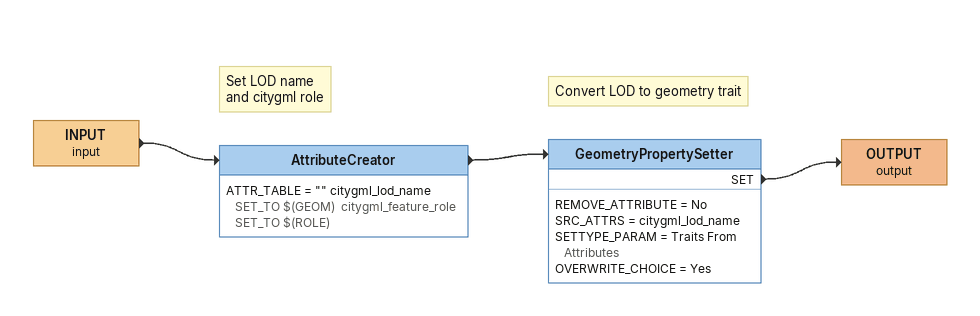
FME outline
INPUT (input)
    -> AttributeCreator
Note: Set LOD name / and citygml role
AttributeCreator
    ATTR_TABLE = "" citygml_lod_name SET_TO $(GEOM)  citygml_feature_role SET_TO $(ROLE)
    -> GeometryPropertySetter
Note: Convert LOD to geometry trait
GeometryPropertySetter
    REMOVE_ATTRIBUTE = No
    SRC_ATTRS = citygml_lod_name
    SETTYPE_PARAM = Traits From Attributes
    OVERWRITE_CHOICE = Yes
    SET -> OUTPUT (output)
OUTPUT (output)
